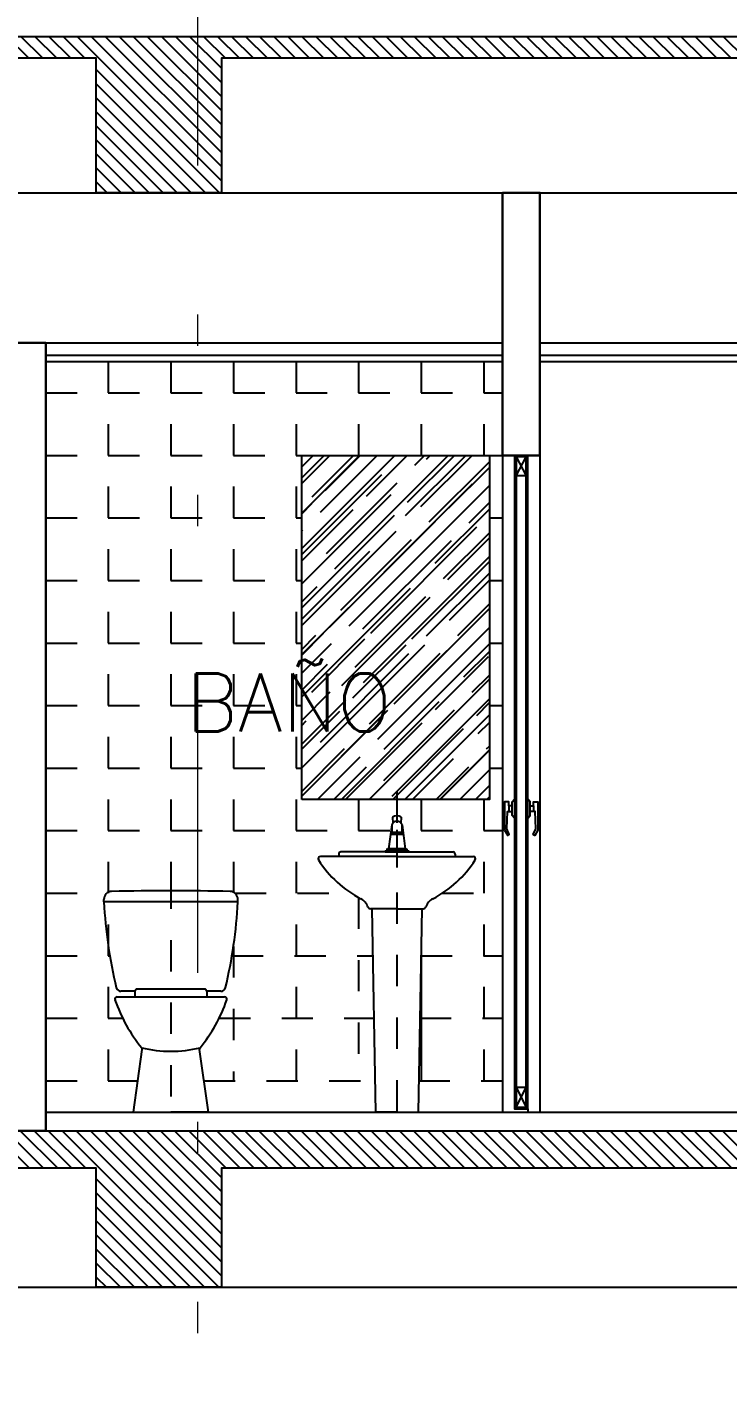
# Model space of a CAD drawing. Header units: millimetres. Extents: x 2056 to 4470, y 1400 to 3101.
# Drawn here: x 2186.142 to 2188.383, y 1445.472 to 1449.789 of the extents above; entities that cross this region are included whole.
import ezdxf

# ---------------------------------------------------------------- set-up
doc = ezdxf.new("R2010")
doc.units = ezdxf.units.MM
for name, pattern in [('ACAD_ISO07W100', [3, 0, -3]), ('DASHDOT2', [0.5, 0.25, -0.125, 0, -0.125]), ('DIVIDE', [31.75, 12.7, -6.35, 0, -6.35, 0, -6.35]), ('DOT', [0.25, 0, -0.25]), ('WC', [0.2, 0.1, -0.05, 0, -0.05])]:
    doc.linetypes.add(name, pattern=pattern)
for name, color, linetype in [('A-253', 253, 'Continuous'), ('A-ANNO-TEXT', 190, 'Continuous'), ('A-GRID-COLS', 75, 'DIVIDE'), ('A-PLAN-1', 5, 'Continuous'), ('A-PLAN-2', 4, 'Continuous'), ('A-PLAN-3', 3, 'Continuous'), ('A-PLAN-4', 2, 'Continuous'), ('A-PLAN-5', 1, 'Continuous'), ('A-PLAN-6', 9, 'Continuous')]:
    doc.layers.add(name, color=color, linetype=linetype)
doc.layers.add('A-WALL', color=16, linetype='Continuous', lineweight=30)
doc.styles.add('ROMANS', font='romans')
pattern_1 = [(225, (-989008.851176, -1733150.051984), (0.02245064030267, -0.02245064030267), [])]

# ---------------------------------------------------------------- blocks, each defined once
blk = doc.blocks.new('PUERTA  Ma CT')
for p, q in [((0.1129, 2.035), (0.145, 2.095)), ((0.1129, 2.095), (0.145, 2.035)), ((0.145, 2.035), (0.1129, 2.035)), ((0.1129, 0.015), (0.145, 0.08)), ((0.1129, 0.08), (0.145, 0.015)), ((0.15, 0.01), (0.15, 0))]:
    blk.add_line(p, q)
for points in [[(0.15, 2.1), (0.1079, 2.1), (0.1079, 0.01), (0.15, 0.01)], [(0.145, 2.095), (0.1129, 2.095), (0.1129, 0.015), (0.145, 0.015)], [(0.1129, 0.08), (0.145, 0.08), (0.145, 0.015), (0.1129, 0.015)]]:
    blk.add_lwpolyline(points, close=True)
for points in [[(0.1079, 0.9401), (0.1004, 0.9481), (0.1004, 0.9922), (0.1079, 1.0002)], [(0.15, 0.9401), (0.1574, 0.9481), (0.1574, 0.9922), (0.15, 1.0002)], [(0.0894, 0.9793), (0.0894, 0.9922), (0.0759, 0.9922), (0.0759, 0.9016), (0.0858, 0.8839), (0.0905, 0.8881), (0.0827, 0.9052), (0.0848, 0.9613), (0.0894, 0.9613)], [(0.1004, 0.9793), (0.0894, 0.9793), (0.0894, 0.9611), (0.1004, 0.9611)], [(0.1574, 0.9793), (0.1684, 0.9793), (0.1684, 0.9611), (0.1574, 0.9611)], [(0.1684, 0.9793), (0.1684, 0.9922), (0.1819, 0.9922), (0.1819, 0.9016), (0.1721, 0.8839), (0.1674, 0.8881), (0.1752, 0.9052), (0.1731, 0.9613), (0.1684, 0.9613)]]:
    blk.add_lwpolyline(points)
blk = doc.blocks.new('LAVAMANOS AVANTI FRENTE')
at = {"color": 30, "linetype": 'WC'}
blk.add_line((0, 0.9023), (0, -0.0817), dxfattribs=at)
for points in [[(-0.186, 0.825, 0), (-0.186, 0.817, 0)], [(0, 0.832, 0), (-0.179, 0.832, 0)], [(0, 0.832, 0), (0.179, 0.832, 0)], [(0.186, 0.825, 0), (0.186, 0.817, 0)], [(-0.186, 0.817, 0), (-0.2446, 0.817, 0)], [(0, 0.817, 0), (-0.186, 0.817, 0)], [(0, 0.817, 0), (0.186, 0.8169, 0)], [(0.186, 0.8169, 0), (0.2447, 0.8169, 0)], [(-0.08, 0.6504, 0), (-0.0843, 0.6504, 0)], [(0, 0.6504, 0), (-0.08, 0.6504, 0)], [(-0.08, 0.6504, 0), (-0.068, 0, 0)], [(0, 0.6504, 0), (0.08, 0.6504, 0)], [(0.08, 0.6504, 0), (0.068, 0, 0)], [(0.08, 0.6504, 0), (0.0844, 0.6504, 0)], [(0, 0, 0), (-0.068, 0, 0)], [(0, 0, 0), (0.068, 0, 0)]]:
    blk.add_polyline3d(points)
for centre, radius, start, end in [((-0.179, 0.825), 0.007, 89.4312, 180.0065), ((0.179, 0.825), 0.007, 359.9944, 89.5212), ((-0.2446, 0.81), 0.007, 151.3341, 212.648), ((-0.2446, 0.81), 0.007, 90, 151.32), ((0.0505, 0.9991), 0.3576, 212.66, 242.4317), ((-0.0504, 0.9991), 0.3576, 297.5645, 327.3357), ((0.2447, 0.8099), 0.007, 28.6791, 90), ((0.2447, 0.8099), 0.007, 327.3323, 28.6759), ((-0.1362, 0.6416), 0.0458, 18.9713, 62.4177), ((-0.0843, 0.6594), 0.009, 198.9856, 270), ((0.0844, 0.6594), 0.009, 270, 340.9978), ((0.1362, 0.6415), 0.0458, 117.5648, 161.0125)]:
    blk.add_arc(centre, radius, start, end)
blk = doc.blocks.new('SANITA AVANTI FRENTE')
at = {"color": 30, "linetype": 'WC'}
blk.add_line((0, 0.7499), (0, -0.0208), dxfattribs=at)
for p, q in [((-0.2143, 0.6718), (-0.2143, 0.68)), ((0.2143, 0.6718), (-0.2143, 0.6718)), ((0.2143, 0.6718), (0.2143, 0.68)), ((0.1077, 0.3932), (-0.1077, 0.3932)), ((-0.1719, 0.3682), (0.1719, 0.3682)), ((-0.1148, 0.3861), (-0.1596, 0.3861)), ((-0.1148, 0.3861), (-0.1148, 0.3677)), ((0.1148, 0.3861), (0.1148, 0.3677)), ((0.1596, 0.3861), (0.1148, 0.3861)), ((-0.1199, 0), (-0.0918, 0.2)), ((0.1199, 0), (0.0918, 0.2)), ((-0.1199, 0), (0, 0)), ((0.1199, 0), (0, 0))]:
    blk.add_line(p, q)
for centre, radius, start, end in [((-0.1888, 0.68), 0.0255, 91.2388, 180), ((0, -8.0505), 8.7581, 88.76122, 91.23878), ((0.1888, 0.68), 0.0255, 0, 88.7612), ((1.3142, 0.7542), 1.5307, 183.0849, 193.4626), ((-1.3142, 0.7542), 1.5307, 346.5374, 356.9151), ((-0.1596, 0.4014), 0.0153, 193.4626, 270), ((-0.1077, 0.3861), 0.00714, 90, 180), ((0.1077, 0.3861), 0.00714, 0, 90), ((0.1596, 0.4014), 0.0153, 270, 346.5374), ((-0.1719, 0.361), 0.00718, 90, 199.2898), ((0.2921, 0.5209), 0.498, 199.0187, 219.2936), ((-0.2921, 0.5209), 0.498, 320.7064, 340.9813), ((0.1719, 0.361), 0.00718, 340.9813, 90), ((-0.0989, 0.201), 0.00718, 352, 39.2936), ((0, 0.5816), 0.3874, 256.0605, 283.9395), ((0.0989, 0.201), 0.00718, 140.7064, 188)]:
    blk.add_arc(centre, radius, start, end)
blk = doc.blocks.new('GRIFF PUSH MESA')
at = {"linetype": 'DASHDOT2', "ltscale": 0.05}
blk.add_line((0, 0.193), (0, -0.0504), dxfattribs=at)
at = {"ltscale": 0.02}
for p, q in [((-0.0143, 0.1106), (-0.013, 0.0921)), ((0.0143, 0.1106), (0.013, 0.0921)), ((-0.0165, 0.0862), (-0.0262, 0.01)), ((0.0165, 0.0623), (-0.0165, 0.0623)), ((0.0165, 0.0862), (0.0261, 0.01))]:
    blk.add_line(p, q, dxfattribs=at)
for p, q in [((-0.0368, 0.0029), (0.0368, 0.0029)), ((-0.0317, 0.0089), (-0.0297, 0.011)), ((-0.0317, 0.0089), (0.0317, 0.0089)), ((-0.0317, 0.0089), (-0.0317, 0.0029)), ((-0.0297, 0.011), (0.0297, 0.011)), ((0.0297, 0.011), (0.0317, 0.0089)), ((0.0317, 0.0089), (0.0317, 0.0029)), ((-0.0368, 0), (0.0368, 0))]:
    blk.add_line(p, q)
for points in [[(-0.0165, 0.0862), (-0.0165, 0.0623)], [(0.0165, 0.0623), (0.0165, 0.0862)]]:
    blk.add_lwpolyline(points, dxfattribs=at)
blk.add_lwpolyline([(-0.0165, 0.059), (0.0165, 0.059), (0.0165, 0.0557), (-0.0165, 0.0557), (-0.0165, 0.059)], close=True, dxfattribs=at)
for centre, radius, start, end in [((0, 0.0804), 0.0175, 19.3128, 160.6872), ((0, 0.0891), 0.0259, 56.4851, 123.5149)]:
    blk.add_arc(centre, radius, start, end, dxfattribs=at)
for centre, start, end in [((-0.0368, 0.0015), 90, 270), ((0.0368, 0.0015), 270, 90)]:
    blk.add_arc(centre, 0.00147, start, end)
blk = doc.blocks.new('CORTE B-B')
at = {"layer": 'A-PLAN-5'}
h = blk.add_hatch(dxfattribs=at)
h.set_pattern_fill('ANSI31', color=256, scale=0.01, angle=90, style=0)
h.set_pattern_definition(pattern_1)
h.paths.add_polyline_path([(-12.5286, -35.5102), (-12.5286, -2), (-12.0286, -2), (-12.0286, -2.4028), (-12.4586, -2.4028), (-12.4586, -4.941), (-12.0286, -4.941), (-12.0286, -5.241), (-12.4586, -5.241), (-12.4586, -7.0088), (-12.0286, -7.0088), (-12.0286, -7.4088), (-12.4586, -7.4088), (-12.4586, -8.6811), (-12.0286, -8.6811), (-12.0286, -8.9811), (-12.4586, -8.9811), (-12.4586, -11.4466), (-12.0286, -11.4466), (-12.0286, -11.7466), (-12.4586, -11.7466), (-12.4586, -14.311), (-12.0286, -14.311), (-12.0286, -14.711), (-12.4586, -14.711), (-12.4586, -16.8838), (-12.0286, -16.8838), (-12.0286, -17.1838), (-12.4586, -17.1838), (-12.4586, -19.3566), (-12.0286, -19.3566), (-12.0286, -19.7566), (-12.4586, -19.7566), (-12.4586, -22.0985), (-12.0286, -22.0984), (-12.0286, -22.3984), (-12.4586, -22.3985), (-12.4586, -24.5003), (-12.0286, -24.5003), (-12.0286, -24.9003), (-12.4586, -24.9003), (-12.4586, -28.0106), (-12.0286, -28.0106), (-12.0286, -28.3106), (-12.4586, -28.3106), (-12.4586, -29.8349), (-12.0286, -29.8349), (-12.0286, -30.2349), (-12.4586, -30.2349), (-12.4586, -34.988), (-12.0286, -34.988), (-12.0286, -35.5102)])
h = blk.add_hatch(dxfattribs=at)
h.set_pattern_fill('ANSI31', color=256, scale=0.01, angle=90, style=0)
h.set_pattern_definition(pattern_1)
h.paths.add_polyline_path([(-8.5786, -31.388), (-9.0286, -31.388), (-9.0286, -2), (-8.5286, -2), (-8.5286, -2.4028), (-8.9086, -2.4028), (-8.9086, -4.941), (-8.5286, -4.941), (-8.5286, -5.241), (-8.9086, -5.241), (-8.9086, -7.0088), (-8.5286, -7.0088), (-8.5286, -7.4088), (-8.9086, -7.4088), (-8.9086, -8.6811), (-8.5286, -8.6811), (-8.5286, -8.9811), (-8.9086, -8.9811), (-8.9086, -11.4466), (-8.5286, -11.4466), (-8.5286, -11.7466), (-8.9086, -11.7466), (-8.9086, -14.311), (-8.5286, -14.311), (-8.5286, -14.711), (-8.9086, -14.711), (-8.9086, -16.8838), (-8.5286, -16.8838), (-8.5286, -17.1838), (-8.9086, -17.1838), (-8.9086, -19.3566), (-8.5286, -19.3566), (-8.5286, -19.7566), (-8.9086, -19.7566), (-8.9086, -22.0985), (-8.5286, -22.0985), (-8.5286, -22.3985), (-8.9086, -22.3985), (-8.9086, -24.5003), (-8.5286, -24.5003), (-8.5286, -24.9003), (-8.9086, -24.9003), (-8.9086, -28.0106), (-8.5286, -28.0106), (-8.5286, -28.3106), (-8.9086, -28.3106), (-8.9086, -29.8349), (-8.5286, -29.8349), (-8.5286, -30.2349), (-8.5286, -31.388)])
h.paths.add_polyline_path([(-8.9086, -30.2349), (-8.6286, -30.2349), (-8.6286, -31.1902), (-8.9086, -31.1902)], flags=16)
at = {"layer": 'A-PLAN-6', "linetype": 'ACAD_ISO07W100', "ltscale": 0.005}
h = blk.add_hatch(dxfattribs=at)
h.set_pattern_fill('AR-RROOF', color=256, scale=0.08, angle=135, style=0)
h.set_pattern_definition([(135, (16.79748, -127.218845), (-0.181019336, 0.06788225), [1.2, -0.16, 0.4, -0.08]), (135, (16.69396, -127.17189), (-0.01866762, -0.1318047), [0.24, -0.0264, 0.48, -0.06]), (135, (16.72111, -127.238644), (-0.332057344, 0.256255498), [0.64, -0.112, 0.32, -0.08])])
h.paths.add_polyline_path([(-10.0886, -6.752), (-11.1886, -6.752), (-11.1886, -6.152), (-10.0886, -6.152)])
at = {"elevation": -0.2289}
blk.add_lwpolyline([(-10.1886, -6.152), (-10.1886, -6.1103)], dxfattribs=at)
blk.add_lwpolyline([(-9.6079, -6.3703), (-9.1886, -6.3703)])
at = {"layer": 'A-253', "linetype": 'DOT', "ltscale": 0.02, "elevation": -0.2289}
for points in [[(-11.3886, -7.5703), (-11.3886, -6.1103)], [(-11.1886, -7.5703), (-11.1886, -6.1103)], [(-10.9886, -6.152), (-10.9886, -6.1103)], [(-10.7886, -6.152), (-10.7886, -6.1103)], [(-10.5886, -6.152), (-10.5886, -6.1103)], [(-10.3886, -6.152), (-10.3886, -6.1103)], [(-9.9886, -7.5703), (-9.9886, -6.1103)], [(-9.7886, -6.3025), (-9.7886, -6.1103)], [(-9.5886, -6.3707), (-9.5886, -6.1103)], [(-9.3886, -6.3744), (-9.3886, -6.1103)], [(-9.1886, -6.3781), (-9.1886, -6.1103)], [(-9.1886, -7.0645), (-9.1886, -6.5177)], [(-9.5886, -6.975), (-9.5886, -6.5251)], [(-9.3886, -7.0161), (-9.3886, -6.5214)], [(-9.7886, -6.9657), (-9.7886, -6.5932)], [(-10.9886, -7.5703), (-10.9886, -6.752)], [(-10.7886, -7.5703), (-10.7886, -6.752)], [(-10.5886, -7.5703), (-10.5886, -6.752)], [(-10.3886, -7.5703), (-10.3886, -6.752)], [(-10.1886, -7.5703), (-10.1886, -6.752)], [(-9.1886, -7.5703), (-9.1886, -7.2761)], [(-9.3886, -7.5703), (-9.3886, -7.3245)], [(-9.7886, -7.5703), (-9.7886, -7.3749)], [(-9.5886, -7.5703), (-9.5886, -7.3656)]]:
    blk.add_lwpolyline(points, dxfattribs=at)
at = {"layer": 'A-253', "linetype": 'DOT', "ltscale": 0.02}
for points in [[(-11.4886, -6.1703), (-11.1886, -6.1703)], [(-10.0886, -6.1703), (-9.1886, -6.1703)], [(-11.4886, -6.3703), (-11.1886, -6.3703)], [(-10.0886, -6.3703), (-9.9206, -6.3703)], [(-11.4886, -6.5703), (-11.1886, -6.5703)], [(-10.0886, -6.5703), (-9.9206, -6.5703)], [(-9.7748, -6.5703), (-9.1886, -6.5703)], [(-11.4886, -6.7703), (-9.1886, -6.7703)], [(-11.4886, -6.9703), (-9.7915, -6.9703)], [(-9.6185, -6.9703), (-9.1886, -6.9703)], [(-11.4886, -7.1703), (-9.7962, -7.1703)], [(-11.4886, -7.3703), (-9.1886, -7.3703)]]:
    blk.add_lwpolyline(points, dxfattribs=at)
at = {"layer": 'A-GRID-COLS', "lineweight": 9, "ltscale": 0.075}
blk.add_lwpolyline([(-15.649, -7.0849), (-2.0286, -7.0849)], dxfattribs=at)
at = {"layer": 'A-PLAN-1'}
for points in [[(-12.5286, -35.5102), (-12.5286, -2), (-12.0286, -2), (-12.0286, -2.4028), (-12.4586, -2.4028), (-12.4586, -4.941), (-12.0286, -4.941), (-12.0286, -5.241), (-12.4586, -5.241), (-12.4586, -7.0088), (-12.0286, -7.0088), (-12.0286, -7.4088), (-12.4586, -7.4088), (-12.4586, -8.6811)], [(-9.0286, -31.388), (-9.0286, -2), (-8.5286, -2), (-8.5286, -2.4028), (-8.9086, -2.4028), (-8.9086, -4.941), (-8.5286, -4.941), (-8.5286, -5.241), (-8.9086, -5.241), (-8.9086, -7.0088), (-8.5286, -7.0088), (-8.5286, -7.4088), (-8.9086, -7.4088), (-8.9086, -8.6811)]]:
    blk.add_lwpolyline(points, dxfattribs=at)
at = {"layer": 'A-PLAN-2', "elevation": -0.2289}
for points in [[(-9.0886, -6.1103), (-9.0886, -2.161)], [(-9.0886, -7.5703), (-9.0886, -6.1103)]]:
    blk.add_lwpolyline(points, dxfattribs=at)
at = {"layer": 'A-PLAN-4'}
for points in [[(-11.5486, -5.9903), (-11.5486, -2.159), (-11.5486, -2.159)], [(-11.5086, -5.9903), (-11.5086, -2.159), (-11.5086, -2.159)], [(-11.4886, -5.9903), (-11.4886, -2.159), (-11.4886, -2.159)], [(-11.5486, -7.5703), (-11.5486, -6.1103)], [(-11.5086, -7.5703), (-11.5086, -6.1103)], [(-11.4886, -7.5703), (-11.4886, -6.1103)]]:
    blk.add_lwpolyline(points, dxfattribs=at)
at = {"layer": 'A-PLAN-4', "elevation": 0}
blk.add_lwpolyline([(-10.0886, -6.752), (-11.1886, -6.752), (-11.1886, -6.152), (-10.0886, -6.152)], close=True, dxfattribs=at)
at = {"layer": 'A-PLAN-6'}
for points in [[(-12.0286, -35.2052), (-12.0286, -2.159)], [(-8.5286, -29.8349), (-8.5286, -2.159)], [(-11.1886, -5.9903), (-9.0886, -5.9903)], [(-11.1886, -6.1103), (-9.0886, -6.1103)]]:
    blk.add_lwpolyline(points, dxfattribs=at)
at = {"layer": 'A-WALL'}
for points in [[(-12.0286, -6.1103), (-12.0286, -5.9903), (-11.1886, -5.9903), (-11.1886, -6.1103)], [(-11.5486, -7.6903), (-11.5486, -7.5703), (-9.0286, -7.5703), (-9.0286, -7.6903)]]:
    blk.add_lwpolyline(points, close=True, dxfattribs=at)
at = {"layer": 'A-PLAN-3', "rotation": 90}
for name, p in [('LAVAMANOS AVANTI FRENTE', (-9.0886, -6.4479)), ('SANITA AVANTI FRENTE', (-9.0886, -7.1703))]:
    blk.add_blockref(name, p, dxfattribs=at)
at = {"layer": 'A-PLAN-4', "rotation": 90}
for name, p in [('PUERTA  Ma CT', (-9.0886, -6.1792)), ('GRIFF PUSH MESA', (-9.9206, -6.4479))]:
    blk.add_blockref(name, p, dxfattribs=at)
at = {"layer": 'A-ANNO-TEXT', "style": 'ROMANS'}
blk.add_text('BAÑO', height=0.18486, rotation=90, dxfattribs=at).set_placement((-10.306, -7.122, 1.6473))

msp = doc.modelspace()

# ---------------------------------------------------------------- block references
at = {"rotation": 270}
msp.add_blockref('CORTE B-B', (2193.7718, 1437.2303), dxfattribs=at)

doc.saveas('drawing.dxf')
